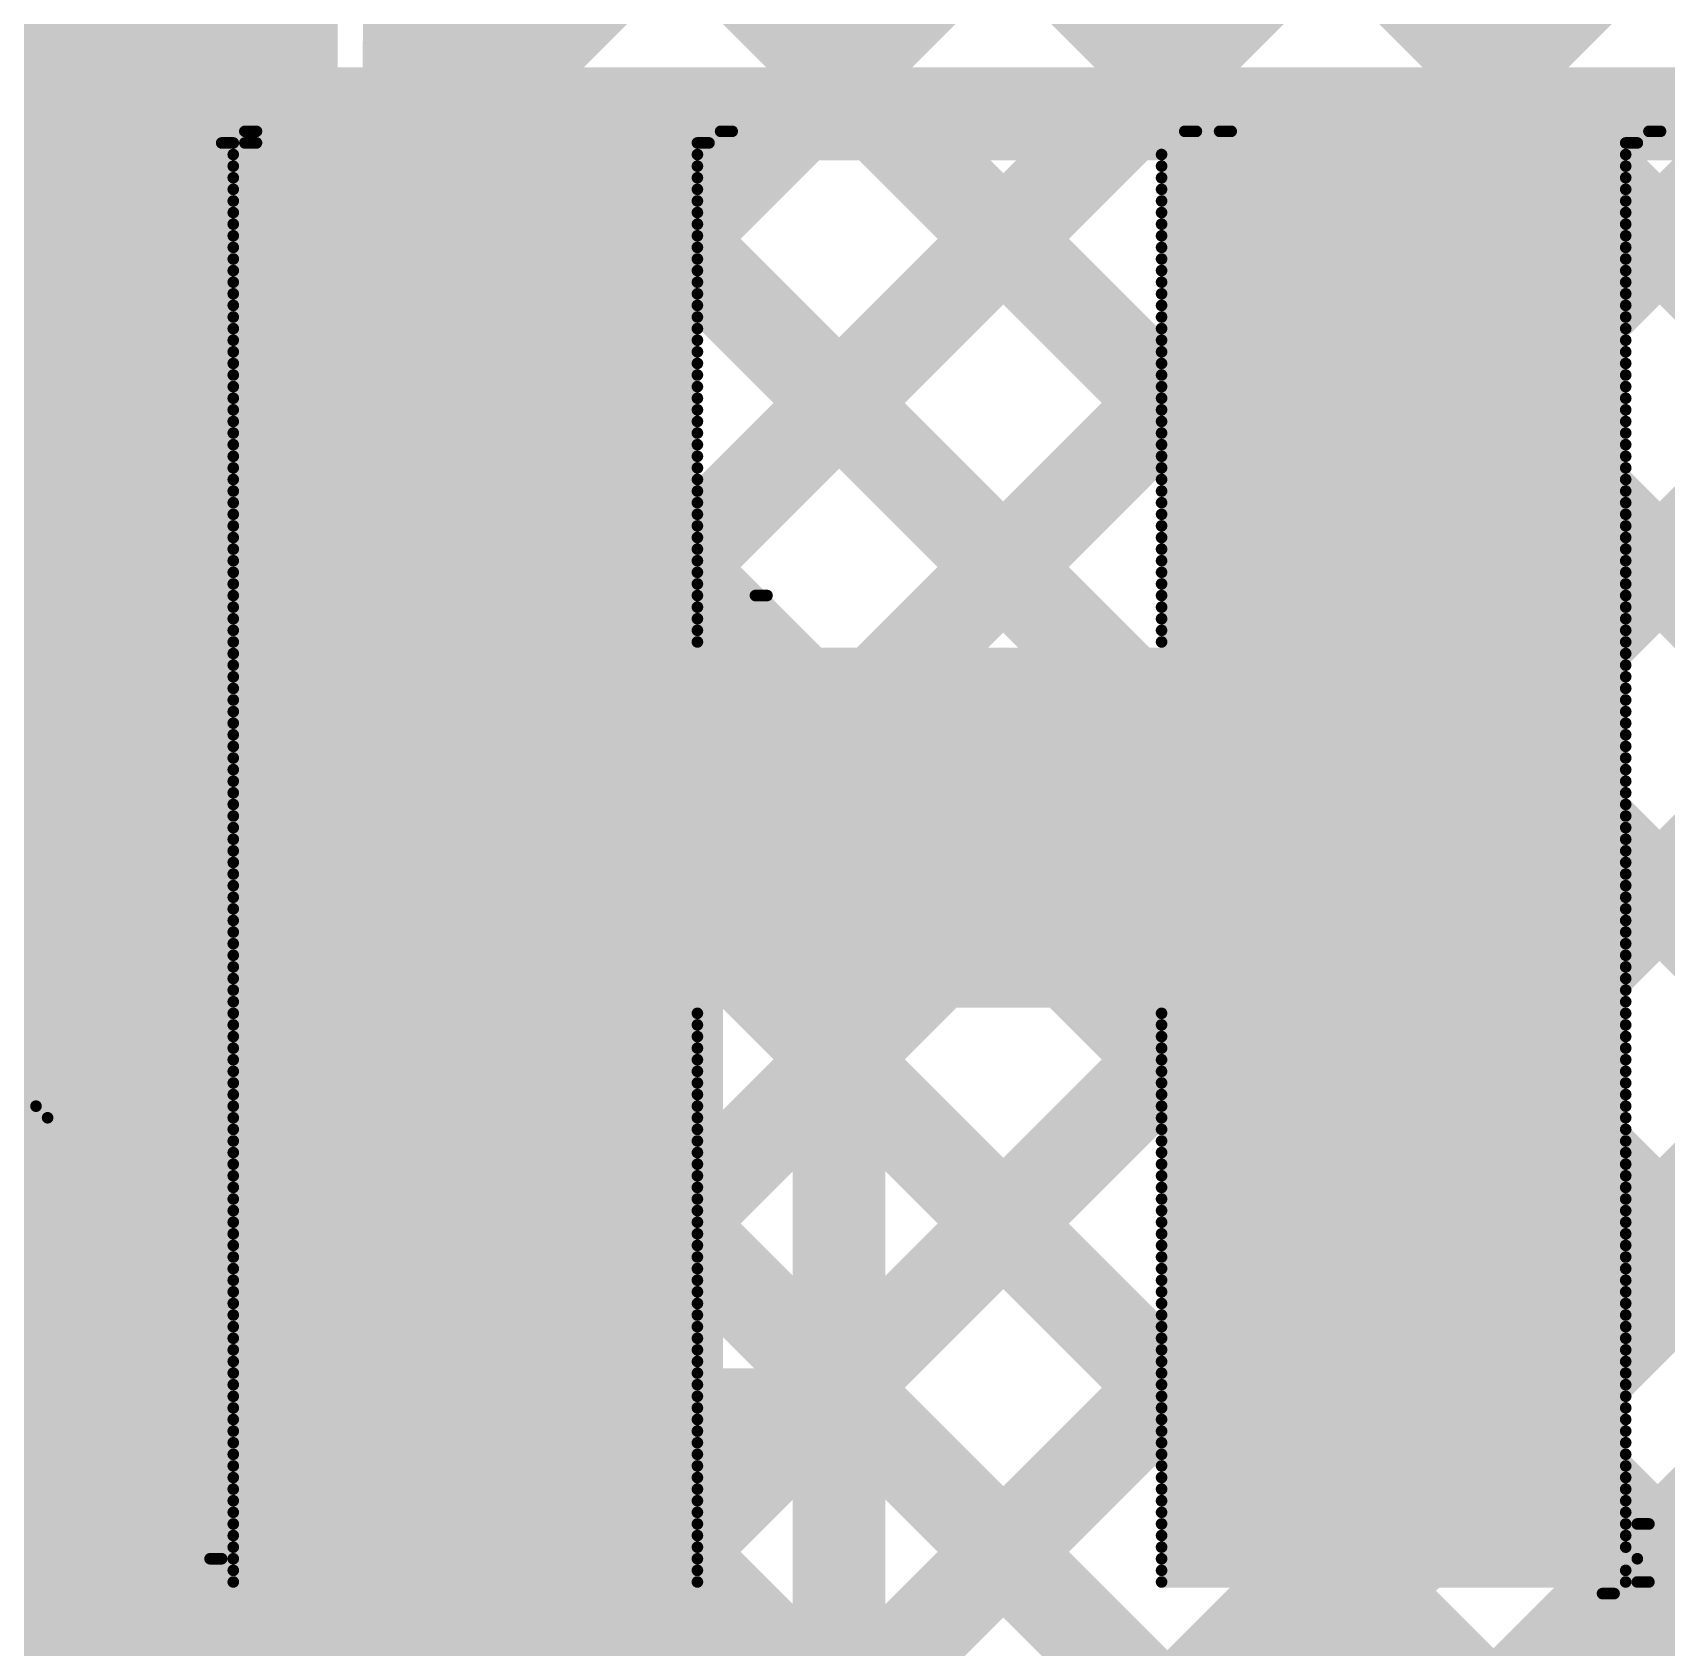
# Model space of a CAD drawing. Header units: millimetres. Extents: x 0.84 to 3.69, y 1.83 to 3.72.
# Drawn here: x 1.3447 to 1.4855, y 2.2404 to 2.3795 of the extents above; entities that cross this region are included whole.
import ezdxf

# ---------------------------------------------------------------- set-up
doc = ezdxf.new("R2010")
doc.units = ezdxf.units.MM
doc.header["$MEASUREMENT"] = 0
for name, color, linetype in [('BottomLayer', 5, 'Continuous'), ('BottomOverlay', 54, 'Continuous'), ('TopLayer', 1, 'Continuous'), ('TopOverlay', 2, 'Continuous'), ('TopPaste', 8, 'Continuous'), ('TopSolder', 216, 'Continuous')]:
    doc.layers.add(name, color=color, linetype=linetype)

# ---------------------------------------------------------------- blocks, each defined once
blk = doc.blocks.new('TF_002T_15_9')
at = {"layer": 'TopLayer'}
blk.add_solid([(-0.4252, 0.18504), (-0.36811, 0.18504), (-0.4252, 0.26378), (-0.36811, 0.26378)], dxfattribs=at)
at = {"layer": 'TopOverlay', "const_width": 0.005}
blk.add_lwpolyline([(-0.39308, 0.274), (-0.39243, 0.378)], dxfattribs=at)
at = {"layer": 'TopOverlay', "const_width": 0.0025}
blk.add_lwpolyline([(-0.39433, 0.274, 1), (-0.39183, 0.274, 1)], format="xyb", close=True, dxfattribs=at)
at = {"layer": 'TopPaste'}
blk.add_solid([(-0.4252, 0.18504), (-0.36811, 0.18504), (-0.4252, 0.26378), (-0.36811, 0.26378)], dxfattribs=at)
at = {"layer": 'TopSolder'}
blk.add_solid([(-0.4292, 0.18104), (-0.36411, 0.18104), (-0.4292, 0.26778), (-0.36411, 0.26778)], dxfattribs=at)

msp = doc.modelspace()

# ---------------------------------------------------------------- linework, layer by layer
at = {"layer": 'BottomLayer', "const_width": 0.008}
for points in [[(0.97539, 2.645), (1.47989, 2.1405)], [(1.00367, 2.645), (1.50817, 2.1405)], [(1.03196, 2.645), (1.53646, 2.1405)], [(1.06368, 2.52842), (1.45457, 2.13753)], [(1.026, 2.04423), (1.35427, 2.3725)], [(1.026, 2.04423), (1.35427, 2.3725)], [(1.07395, 2.0639), (1.38255, 2.3725)], [(1.10223, 2.0639), (1.41083, 2.3725)], [(1.13052, 2.0639), (1.43912, 2.3725)], [(1.14912, 2.05422), (1.4674, 2.3725)], [(1.16327, 2.04008), (1.49569, 2.3725)], [(1.17741, 2.02594), (1.52397, 2.3725)], [(1.1809, 2.00114), (1.55226, 2.3725)], [(1.1809, 1.94457), (1.60882, 2.3725)], [(1.1809, 1.97286), (1.58054, 2.3725)], [(1.325, 2.3725), (1.74027, 2.3725)], [(1.33274, 2.3725), (1.56474, 2.1405)], [(1.36102, 2.3725), (1.59302, 2.1405)], [(1.38931, 2.3725), (1.62131, 2.1405)], [(1.41759, 2.3725), (1.64959, 2.1405)], [(1.44588, 2.3725), (1.67788, 2.1405)], [(1.47416, 2.3725), (1.70616, 2.1405)]]:
    msp.add_lwpolyline(points, dxfattribs=at)
at = {"layer": 'BottomLayer', "const_width": 0.004}
for points in [[(1.35227, 2.3725, 1), (1.35627, 2.3725, 1)], [(1.35227, 2.3725, 1), (1.35627, 2.3725, 1)], [(1.35902, 2.3725, 1), (1.36302, 2.3725, 1)], [(1.38055, 2.3725, 1), (1.38455, 2.3725, 1)], [(1.38731, 2.3725, 1), (1.39131, 2.3725, 1)], [(1.40883, 2.3725, 1), (1.41283, 2.3725, 1)], [(1.41559, 2.3725, 1), (1.41959, 2.3725, 1)], [(1.43712, 2.3725, 1), (1.44112, 2.3725, 1)], [(1.44388, 2.3725, 1), (1.44788, 2.3725, 1)], [(1.4654, 2.3725, 1), (1.4694, 2.3725, 1)], [(1.47216, 2.3725, 1), (1.47616, 2.3725, 1)]]:
    msp.add_lwpolyline(points, format="xyb", close=True, dxfattribs=at)
at = {"layer": 'BottomOverlay', "const_width": 0.001}
for points in [[(1.363, 2.371), (1.364, 2.371)], [(1.404, 2.371), (1.405, 2.371)], [(1.444, 2.371), (1.445, 2.371)], [(1.447, 2.371), (1.448, 2.371)], [(1.484, 2.371), (1.485, 2.371)], [(1.361, 2.37), (1.362, 2.37)], [(1.362, 2.369), (1.402, 2.369)], [(1.363, 2.37), (1.364, 2.37)], [(1.402, 2.37), (1.403, 2.37)], [(1.442, 2.369), (1.482, 2.369)], [(1.482, 2.37), (1.483, 2.37)], [(1.362, 2.368), (1.402, 2.368)], [(1.442, 2.368), (1.482, 2.368)], [(1.362, 2.367), (1.402, 2.367)], [(1.442, 2.367), (1.482, 2.367)], [(1.362, 2.366), (1.402, 2.366)], [(1.362, 2.365), (1.402, 2.365)], [(1.442, 2.366), (1.482, 2.366)], [(1.442, 2.365), (1.482, 2.365)], [(1.362, 2.364), (1.402, 2.364)], [(1.442, 2.364), (1.482, 2.364)], [(1.362, 2.363), (1.402, 2.363)], [(1.362, 2.362), (1.402, 2.362)], [(1.442, 2.363), (1.482, 2.363)], [(1.442, 2.362), (1.482, 2.362)], [(1.362, 2.361), (1.402, 2.361)], [(1.442, 2.361), (1.482, 2.361)], [(1.362, 2.36), (1.402, 2.36)], [(1.442, 2.36), (1.482, 2.36)], [(1.362, 2.359), (1.402, 2.359)], [(1.362, 2.358), (1.402, 2.358)], [(1.442, 2.359), (1.482, 2.359)], [(1.442, 2.358), (1.482, 2.358)], [(1.362, 2.357), (1.402, 2.357)], [(1.442, 2.357), (1.482, 2.357)], [(1.362, 2.356), (1.402, 2.356)], [(1.362, 2.355), (1.402, 2.355)], [(1.442, 2.356), (1.482, 2.356)], [(1.442, 2.355), (1.482, 2.355)], [(1.362, 2.354), (1.402, 2.354)], [(1.442, 2.354), (1.482, 2.354)], [(1.362, 2.353), (1.402, 2.353)], [(1.442, 2.353), (1.482, 2.353)], [(1.362, 2.352), (1.402, 2.352)], [(1.362, 2.351), (1.402, 2.351)], [(1.442, 2.352), (1.482, 2.352)], [(1.442, 2.351), (1.482, 2.351)], [(1.362, 2.35), (1.402, 2.35)], [(1.442, 2.35), (1.482, 2.35)], [(1.362, 2.349), (1.402, 2.349)], [(1.362, 2.348), (1.402, 2.348)], [(1.442, 2.349), (1.482, 2.349)], [(1.442, 2.348), (1.482, 2.348)], [(1.362, 2.347), (1.402, 2.347)], [(1.442, 2.347), (1.482, 2.347)], [(1.362, 2.346), (1.402, 2.346)], [(1.442, 2.346), (1.482, 2.346)], [(1.362, 2.345), (1.402, 2.345)], [(1.362, 2.344), (1.402, 2.344)], [(1.442, 2.345), (1.482, 2.345)], [(1.442, 2.344), (1.482, 2.344)], [(1.362, 2.343), (1.402, 2.343)], [(1.442, 2.343), (1.482, 2.343)], [(1.362, 2.342), (1.402, 2.342)], [(1.362, 2.341), (1.402, 2.341)], [(1.442, 2.342), (1.482, 2.342)], [(1.442, 2.341), (1.482, 2.341)], [(1.362, 2.34), (1.402, 2.34)], [(1.442, 2.34), (1.482, 2.34)], [(1.362, 2.339), (1.402, 2.339)], [(1.362, 2.338), (1.402, 2.338)], [(1.442, 2.339), (1.482, 2.339)], [(1.442, 2.338), (1.482, 2.338)], [(1.362, 2.337), (1.402, 2.337)], [(1.442, 2.337), (1.482, 2.337)], [(1.362, 2.336), (1.402, 2.336)], [(1.442, 2.336), (1.482, 2.336)], [(1.362, 2.335), (1.402, 2.335)], [(1.362, 2.334), (1.402, 2.334)], [(1.442, 2.335), (1.482, 2.335)], [(1.442, 2.334), (1.482, 2.334)], [(1.362, 2.333), (1.402, 2.333)], [(1.442, 2.333), (1.482, 2.333)], [(1.362, 2.332), (1.402, 2.332)], [(1.362, 2.331), (1.402, 2.331)], [(1.407, 2.331), (1.408, 2.331)], [(1.442, 2.332), (1.482, 2.332)], [(1.442, 2.331), (1.482, 2.331)], [(1.362, 2.33), (1.402, 2.33)], [(1.442, 2.33), (1.482, 2.33)], [(1.362, 2.329), (1.402, 2.329)], [(1.442, 2.329), (1.482, 2.329)], [(1.362, 2.328), (1.402, 2.328)], [(1.362, 2.327), (1.402, 2.327)], [(1.442, 2.328), (1.482, 2.328)], [(1.442, 2.327), (1.482, 2.327)], [(1.362, 2.326), (1.482, 2.326)], [(1.362, 2.325), (1.482, 2.325)], [(1.362, 2.324), (1.482, 2.324)], [(1.362, 2.323), (1.482, 2.323)], [(1.362, 2.322), (1.482, 2.322)], [(1.362, 2.321), (1.482, 2.321)], [(1.362, 2.32), (1.482, 2.32)], [(1.362, 2.319), (1.482, 2.319)], [(1.362, 2.318), (1.482, 2.318)], [(1.362, 2.317), (1.482, 2.317)], [(1.362, 2.316), (1.482, 2.316)], [(1.362, 2.315), (1.482, 2.315)], [(1.362, 2.314), (1.482, 2.314)], [(1.362, 2.313), (1.482, 2.313)], [(1.362, 2.312), (1.482, 2.312)], [(1.362, 2.311), (1.482, 2.311)], [(1.362, 2.31), (1.482, 2.31)], [(1.362, 2.309), (1.482, 2.309)], [(1.362, 2.308), (1.482, 2.308)], [(1.362, 2.307), (1.482, 2.307)], [(1.362, 2.306), (1.482, 2.306)], [(1.362, 2.305), (1.482, 2.305)], [(1.362, 2.304), (1.482, 2.304)], [(1.362, 2.303), (1.482, 2.303)], [(1.362, 2.302), (1.482, 2.302)], [(1.362, 2.301), (1.482, 2.301)], [(1.362, 2.3), (1.482, 2.3)], [(1.362, 2.299), (1.482, 2.299)], [(1.362, 2.298), (1.482, 2.298)], [(1.362, 2.297), (1.482, 2.297)], [(1.362, 2.296), (1.482, 2.296)], [(1.362, 2.295), (1.402, 2.295)], [(1.442, 2.295), (1.482, 2.295)], [(1.362, 2.294), (1.402, 2.294)], [(1.362, 2.293), (1.402, 2.293)], [(1.442, 2.294), (1.482, 2.294)], [(1.442, 2.293), (1.482, 2.293)], [(1.362, 2.292), (1.402, 2.292)], [(1.442, 2.292), (1.482, 2.292)], [(1.362, 2.291), (1.402, 2.291)], [(1.442, 2.291), (1.482, 2.291)], [(1.362, 2.29), (1.402, 2.29)], [(1.362, 2.289), (1.402, 2.289)], [(1.442, 2.29), (1.482, 2.29)], [(1.442, 2.289), (1.482, 2.289)], [(1.362, 2.288), (1.402, 2.288)], [(1.442, 2.288), (1.482, 2.288)], [(1.307, 2.287), (1.345, 2.287)], [(1.307, 2.286), (1.346, 2.286)], [(1.362, 2.287), (1.402, 2.287)], [(1.362, 2.286), (1.402, 2.286)], [(1.442, 2.287), (1.482, 2.287)], [(1.442, 2.286), (1.482, 2.286)], [(1.362, 2.285), (1.402, 2.285)], [(1.442, 2.285), (1.482, 2.285)], [(1.362, 2.284), (1.402, 2.284)], [(1.442, 2.284), (1.482, 2.284)], [(1.362, 2.283), (1.402, 2.283)], [(1.362, 2.282), (1.402, 2.282)], [(1.442, 2.283), (1.482, 2.283)], [(1.442, 2.282), (1.482, 2.282)], [(1.362, 2.281), (1.402, 2.281)], [(1.442, 2.281), (1.482, 2.281)], [(1.362, 2.28), (1.402, 2.28)], [(1.362, 2.279), (1.402, 2.279)], [(1.442, 2.28), (1.482, 2.28)], [(1.442, 2.279), (1.482, 2.279)], [(1.362, 2.278), (1.402, 2.278)], [(1.442, 2.278), (1.482, 2.278)], [(1.362, 2.277), (1.402, 2.277)], [(1.442, 2.277), (1.482, 2.277)], [(1.362, 2.276), (1.402, 2.276)], [(1.362, 2.275), (1.402, 2.275)], [(1.442, 2.276), (1.482, 2.276)], [(1.442, 2.275), (1.482, 2.275)], [(1.362, 2.274), (1.402, 2.274)], [(1.442, 2.274), (1.482, 2.274)], [(1.362, 2.273), (1.402, 2.273)], [(1.362, 2.272), (1.402, 2.272)], [(1.442, 2.273), (1.482, 2.273)], [(1.442, 2.272), (1.482, 2.272)], [(1.362, 2.271), (1.402, 2.271)], [(1.442, 2.271), (1.482, 2.271)], [(1.362, 2.27), (1.402, 2.27)], [(1.362, 2.269), (1.402, 2.269)], [(1.442, 2.27), (1.482, 2.27)], [(1.442, 2.269), (1.482, 2.269)], [(1.362, 2.268), (1.402, 2.268)], [(1.442, 2.268), (1.482, 2.268)], [(1.362, 2.267), (1.402, 2.267)], [(1.442, 2.267), (1.482, 2.267)], [(1.362, 2.266), (1.402, 2.266)], [(1.362, 2.265), (1.402, 2.265)], [(1.442, 2.266), (1.482, 2.266)], [(1.442, 2.265), (1.482, 2.265)], [(1.362, 2.264), (1.402, 2.264)], [(1.442, 2.264), (1.482, 2.264)], [(1.362, 2.263), (1.402, 2.263)], [(1.362, 2.262), (1.402, 2.262)], [(1.442, 2.263), (1.482, 2.263)], [(1.442, 2.262), (1.482, 2.262)], [(1.362, 2.261), (1.402, 2.261)], [(1.442, 2.261), (1.482, 2.261)], [(1.362, 2.26), (1.402, 2.26)], [(1.442, 2.26), (1.482, 2.26)], [(1.362, 2.259), (1.402, 2.259)], [(1.362, 2.258), (1.402, 2.258)], [(1.442, 2.259), (1.482, 2.259)], [(1.442, 2.258), (1.482, 2.258)], [(1.362, 2.257), (1.402, 2.257)], [(1.442, 2.257), (1.482, 2.257)], [(1.362, 2.256), (1.402, 2.256)], [(1.362, 2.255), (1.402, 2.255)], [(1.442, 2.256), (1.482, 2.256)], [(1.442, 2.255), (1.482, 2.255)], [(1.362, 2.254), (1.402, 2.254)], [(1.442, 2.254), (1.482, 2.254)], [(1.362, 2.253), (1.402, 2.253)], [(1.442, 2.253), (1.482, 2.253)], [(1.362, 2.252), (1.402, 2.252)], [(1.362, 2.251), (1.402, 2.251)], [(1.442, 2.252), (1.482, 2.252)], [(1.442, 2.251), (1.482, 2.251)], [(1.483, 2.251), (1.484, 2.251)], [(1.362, 2.25), (1.402, 2.25)], [(1.442, 2.25), (1.482, 2.25)], [(1.36, 2.248), (1.361, 2.248)], [(1.362, 2.249), (1.402, 2.249)], [(1.362, 2.248), (1.402, 2.248)], [(1.442, 2.249), (1.482, 2.249)], [(1.442, 2.248), (1.483, 2.248)], [(1.362, 2.247), (1.402, 2.247)], [(1.442, 2.247), (1.482, 2.247)], [(1.362, 2.246), (1.402, 2.246)], [(1.442, 2.246), (1.482, 2.246)], [(1.483, 2.246), (1.484, 2.246)], [(1.48, 2.245), (1.481, 2.245)]]:
    msp.add_lwpolyline(points, dxfattribs=at)
at = {"layer": 'BottomOverlay', "const_width": 0.0005}
for points in [[(1.36275, 2.371, 1), (1.36325, 2.371, 1)], [(1.36375, 2.371, 1), (1.36425, 2.371, 1)], [(1.40375, 2.371, 1), (1.40425, 2.371, 1)], [(1.40475, 2.371, 1), (1.40525, 2.371, 1)], [(1.44375, 2.371, 1), (1.44425, 2.371, 1)], [(1.44475, 2.371, 1), (1.44525, 2.371, 1)], [(1.44675, 2.371, 1), (1.44725, 2.371, 1)], [(1.44775, 2.371, 1), (1.44825, 2.371, 1)], [(1.48375, 2.371, 1), (1.48425, 2.371, 1)], [(1.48475, 2.371, 1), (1.48525, 2.371, 1)], [(1.36075, 2.37, 1), (1.36125, 2.37, 1)], [(1.36175, 2.37, 1), (1.36225, 2.37, 1)], [(1.36175, 2.369, 1), (1.36225, 2.369, 1)], [(1.36275, 2.37, 1), (1.36325, 2.37, 1)], [(1.36375, 2.37, 1), (1.36425, 2.37, 1)], [(1.40175, 2.37, 1), (1.40225, 2.37, 1)], [(1.40175, 2.369, 1), (1.40225, 2.369, 1)], [(1.40275, 2.37, 1), (1.40325, 2.37, 1)], [(1.44175, 2.369, 1), (1.44225, 2.369, 1)], [(1.48175, 2.37, 1), (1.48225, 2.37, 1)], [(1.48175, 2.369, 1), (1.48225, 2.369, 1)], [(1.48275, 2.37, 1), (1.48325, 2.37, 1)], [(1.36175, 2.368, 1), (1.36225, 2.368, 1)], [(1.40175, 2.368, 1), (1.40225, 2.368, 1)], [(1.44175, 2.368, 1), (1.44225, 2.368, 1)], [(1.48175, 2.368, 1), (1.48225, 2.368, 1)], [(1.36175, 2.367, 1), (1.36225, 2.367, 1)], [(1.40175, 2.367, 1), (1.40225, 2.367, 1)], [(1.44175, 2.367, 1), (1.44225, 2.367, 1)], [(1.48175, 2.367, 1), (1.48225, 2.367, 1)], [(1.36175, 2.366, 1), (1.36225, 2.366, 1)], [(1.36175, 2.365, 1), (1.36225, 2.365, 1)], [(1.40175, 2.366, 1), (1.40225, 2.366, 1)], [(1.40175, 2.365, 1), (1.40225, 2.365, 1)], [(1.44175, 2.366, 1), (1.44225, 2.366, 1)], [(1.44175, 2.365, 1), (1.44225, 2.365, 1)], [(1.48175, 2.366, 1), (1.48225, 2.366, 1)], [(1.48175, 2.365, 1), (1.48225, 2.365, 1)], [(1.36175, 2.364, 1), (1.36225, 2.364, 1)], [(1.40175, 2.364, 1), (1.40225, 2.364, 1)], [(1.44175, 2.364, 1), (1.44225, 2.364, 1)], [(1.48175, 2.364, 1), (1.48225, 2.364, 1)], [(1.36175, 2.363, 1), (1.36225, 2.363, 1)], [(1.36175, 2.362, 1), (1.36225, 2.362, 1)], [(1.40175, 2.363, 1), (1.40225, 2.363, 1)], [(1.40175, 2.362, 1), (1.40225, 2.362, 1)], [(1.44175, 2.363, 1), (1.44225, 2.363, 1)], [(1.44175, 2.362, 1), (1.44225, 2.362, 1)], [(1.48175, 2.363, 1), (1.48225, 2.363, 1)], [(1.48175, 2.362, 1), (1.48225, 2.362, 1)], [(1.36175, 2.361, 1), (1.36225, 2.361, 1)], [(1.40175, 2.361, 1), (1.40225, 2.361, 1)], [(1.44175, 2.361, 1), (1.44225, 2.361, 1)], [(1.48175, 2.361, 1), (1.48225, 2.361, 1)], [(1.36175, 2.36, 1), (1.36225, 2.36, 1)], [(1.40175, 2.36, 1), (1.40225, 2.36, 1)], [(1.44175, 2.36, 1), (1.44225, 2.36, 1)], [(1.48175, 2.36, 1), (1.48225, 2.36, 1)], [(1.36175, 2.359, 1), (1.36225, 2.359, 1)], [(1.36175, 2.358, 1), (1.36225, 2.358, 1)], [(1.40175, 2.359, 1), (1.40225, 2.359, 1)], [(1.40175, 2.358, 1), (1.40225, 2.358, 1)], [(1.44175, 2.359, 1), (1.44225, 2.359, 1)], [(1.44175, 2.358, 1), (1.44225, 2.358, 1)], [(1.48175, 2.359, 1), (1.48225, 2.359, 1)], [(1.48175, 2.358, 1), (1.48225, 2.358, 1)], [(1.36175, 2.357, 1), (1.36225, 2.357, 1)], [(1.40175, 2.357, 1), (1.40225, 2.357, 1)], [(1.44175, 2.357, 1), (1.44225, 2.357, 1)], [(1.48175, 2.357, 1), (1.48225, 2.357, 1)], [(1.36175, 2.356, 1), (1.36225, 2.356, 1)], [(1.36175, 2.355, 1), (1.36225, 2.355, 1)], [(1.40175, 2.356, 1), (1.40225, 2.356, 1)], [(1.40175, 2.355, 1), (1.40225, 2.355, 1)], [(1.44175, 2.356, 1), (1.44225, 2.356, 1)], [(1.44175, 2.355, 1), (1.44225, 2.355, 1)], [(1.48175, 2.356, 1), (1.48225, 2.356, 1)], [(1.48175, 2.355, 1), (1.48225, 2.355, 1)], [(1.36175, 2.354, 1), (1.36225, 2.354, 1)], [(1.40175, 2.354, 1), (1.40225, 2.354, 1)], [(1.44175, 2.354, 1), (1.44225, 2.354, 1)], [(1.48175, 2.354, 1), (1.48225, 2.354, 1)], [(1.36175, 2.353, 1), (1.36225, 2.353, 1)], [(1.40175, 2.353, 1), (1.40225, 2.353, 1)], [(1.44175, 2.353, 1), (1.44225, 2.353, 1)], [(1.48175, 2.353, 1), (1.48225, 2.353, 1)], [(1.36175, 2.352, 1), (1.36225, 2.352, 1)], [(1.36175, 2.351, 1), (1.36225, 2.351, 1)], [(1.40175, 2.352, 1), (1.40225, 2.352, 1)], [(1.40175, 2.351, 1), (1.40225, 2.351, 1)], [(1.44175, 2.352, 1), (1.44225, 2.352, 1)], [(1.44175, 2.351, 1), (1.44225, 2.351, 1)], [(1.48175, 2.352, 1), (1.48225, 2.352, 1)], [(1.48175, 2.351, 1), (1.48225, 2.351, 1)], [(1.36175, 2.35, 1), (1.36225, 2.35, 1)], [(1.40175, 2.35, 1), (1.40225, 2.35, 1)], [(1.44175, 2.35, 1), (1.44225, 2.35, 1)], [(1.48175, 2.35, 1), (1.48225, 2.35, 1)], [(1.36175, 2.349, 1), (1.36225, 2.349, 1)], [(1.36175, 2.348, 1), (1.36225, 2.348, 1)], [(1.40175, 2.349, 1), (1.40225, 2.349, 1)], [(1.40175, 2.348, 1), (1.40225, 2.348, 1)], [(1.44175, 2.349, 1), (1.44225, 2.349, 1)], [(1.44175, 2.348, 1), (1.44225, 2.348, 1)], [(1.48175, 2.349, 1), (1.48225, 2.349, 1)], [(1.48175, 2.348, 1), (1.48225, 2.348, 1)], [(1.36175, 2.347, 1), (1.36225, 2.347, 1)], [(1.40175, 2.347, 1), (1.40225, 2.347, 1)], [(1.44175, 2.347, 1), (1.44225, 2.347, 1)], [(1.48175, 2.347, 1), (1.48225, 2.347, 1)], [(1.36175, 2.346, 1), (1.36225, 2.346, 1)], [(1.40175, 2.346, 1), (1.40225, 2.346, 1)], [(1.44175, 2.346, 1), (1.44225, 2.346, 1)], [(1.48175, 2.346, 1), (1.48225, 2.346, 1)], [(1.36175, 2.345, 1), (1.36225, 2.345, 1)], [(1.36175, 2.344, 1), (1.36225, 2.344, 1)], [(1.40175, 2.345, 1), (1.40225, 2.345, 1)], [(1.40175, 2.344, 1), (1.40225, 2.344, 1)], [(1.44175, 2.345, 1), (1.44225, 2.345, 1)], [(1.44175, 2.344, 1), (1.44225, 2.344, 1)], [(1.48175, 2.345, 1), (1.48225, 2.345, 1)], [(1.48175, 2.344, 1), (1.48225, 2.344, 1)], [(1.36175, 2.343, 1), (1.36225, 2.343, 1)], [(1.40175, 2.343, 1), (1.40225, 2.343, 1)], [(1.44175, 2.343, 1), (1.44225, 2.343, 1)], [(1.48175, 2.343, 1), (1.48225, 2.343, 1)], [(1.36175, 2.342, 1), (1.36225, 2.342, 1)], [(1.36175, 2.341, 1), (1.36225, 2.341, 1)], [(1.40175, 2.342, 1), (1.40225, 2.342, 1)], [(1.40175, 2.341, 1), (1.40225, 2.341, 1)], [(1.44175, 2.342, 1), (1.44225, 2.342, 1)], [(1.44175, 2.341, 1), (1.44225, 2.341, 1)], [(1.48175, 2.342, 1), (1.48225, 2.342, 1)], [(1.48175, 2.341, 1), (1.48225, 2.341, 1)], [(1.36175, 2.34, 1), (1.36225, 2.34, 1)], [(1.40175, 2.34, 1), (1.40225, 2.34, 1)], [(1.44175, 2.34, 1), (1.44225, 2.34, 1)], [(1.48175, 2.34, 1), (1.48225, 2.34, 1)], [(1.36175, 2.339, 1), (1.36225, 2.339, 1)], [(1.36175, 2.338, 1), (1.36225, 2.338, 1)], [(1.40175, 2.339, 1), (1.40225, 2.339, 1)], [(1.40175, 2.338, 1), (1.40225, 2.338, 1)], [(1.44175, 2.339, 1), (1.44225, 2.339, 1)], [(1.44175, 2.338, 1), (1.44225, 2.338, 1)], [(1.48175, 2.339, 1), (1.48225, 2.339, 1)], [(1.48175, 2.338, 1), (1.48225, 2.338, 1)], [(1.36175, 2.337, 1), (1.36225, 2.337, 1)], [(1.40175, 2.337, 1), (1.40225, 2.337, 1)], [(1.44175, 2.337, 1), (1.44225, 2.337, 1)], [(1.48175, 2.337, 1), (1.48225, 2.337, 1)], [(1.36175, 2.336, 1), (1.36225, 2.336, 1)], [(1.40175, 2.336, 1), (1.40225, 2.336, 1)], [(1.44175, 2.336, 1), (1.44225, 2.336, 1)], [(1.48175, 2.336, 1), (1.48225, 2.336, 1)], [(1.36175, 2.335, 1), (1.36225, 2.335, 1)], [(1.36175, 2.334, 1), (1.36225, 2.334, 1)], [(1.40175, 2.335, 1), (1.40225, 2.335, 1)], [(1.40175, 2.334, 1), (1.40225, 2.334, 1)], [(1.44175, 2.335, 1), (1.44225, 2.335, 1)], [(1.44175, 2.334, 1), (1.44225, 2.334, 1)], [(1.48175, 2.335, 1), (1.48225, 2.335, 1)], [(1.48175, 2.334, 1), (1.48225, 2.334, 1)], [(1.36175, 2.333, 1), (1.36225, 2.333, 1)], [(1.40175, 2.333, 1), (1.40225, 2.333, 1)], [(1.44175, 2.333, 1), (1.44225, 2.333, 1)], [(1.48175, 2.333, 1), (1.48225, 2.333, 1)], [(1.36175, 2.332, 1), (1.36225, 2.332, 1)], [(1.36175, 2.331, 1), (1.36225, 2.331, 1)], [(1.40175, 2.332, 1), (1.40225, 2.332, 1)], [(1.40175, 2.331, 1), (1.40225, 2.331, 1)], [(1.40675, 2.331, 1), (1.40725, 2.331, 1)], [(1.40775, 2.331, 1), (1.40825, 2.331, 1)], [(1.44175, 2.332, 1), (1.44225, 2.332, 1)], [(1.44175, 2.331, 1), (1.44225, 2.331, 1)], [(1.48175, 2.332, 1), (1.48225, 2.332, 1)], [(1.48175, 2.331, 1), (1.48225, 2.331, 1)], [(1.36175, 2.33, 1), (1.36225, 2.33, 1)], [(1.40175, 2.33, 1), (1.40225, 2.33, 1)], [(1.44175, 2.33, 1), (1.44225, 2.33, 1)], [(1.48175, 2.33, 1), (1.48225, 2.33, 1)], [(1.36175, 2.329, 1), (1.36225, 2.329, 1)], [(1.40175, 2.329, 1), (1.40225, 2.329, 1)], [(1.44175, 2.329, 1), (1.44225, 2.329, 1)], [(1.48175, 2.329, 1), (1.48225, 2.329, 1)], [(1.36175, 2.328, 1), (1.36225, 2.328, 1)], [(1.36175, 2.327, 1), (1.36225, 2.327, 1)], [(1.40175, 2.328, 1), (1.40225, 2.328, 1)], [(1.40175, 2.327, 1), (1.40225, 2.327, 1)], [(1.44175, 2.328, 1), (1.44225, 2.328, 1)], [(1.44175, 2.327, 1), (1.44225, 2.327, 1)], [(1.48175, 2.328, 1), (1.48225, 2.328, 1)], [(1.48175, 2.327, 1), (1.48225, 2.327, 1)], [(1.36175, 2.326, 1), (1.36225, 2.326, 1)], [(1.48175, 2.326, 1), (1.48225, 2.326, 1)], [(1.36175, 2.325, 1), (1.36225, 2.325, 1)], [(1.36175, 2.324, 1), (1.36225, 2.324, 1)], [(1.48175, 2.325, 1), (1.48225, 2.325, 1)], [(1.48175, 2.324, 1), (1.48225, 2.324, 1)], [(1.36175, 2.323, 1), (1.36225, 2.323, 1)], [(1.48175, 2.323, 1), (1.48225, 2.323, 1)], [(1.36175, 2.322, 1), (1.36225, 2.322, 1)], [(1.48175, 2.322, 1), (1.48225, 2.322, 1)], [(1.36175, 2.321, 1), (1.36225, 2.321, 1)], [(1.36175, 2.32, 1), (1.36225, 2.32, 1)], [(1.48175, 2.321, 1), (1.48225, 2.321, 1)], [(1.48175, 2.32, 1), (1.48225, 2.32, 1)], [(1.36175, 2.319, 1), (1.36225, 2.319, 1)], [(1.48175, 2.319, 1), (1.48225, 2.319, 1)], [(1.36175, 2.318, 1), (1.36225, 2.318, 1)], [(1.36175, 2.317, 1), (1.36225, 2.317, 1)], [(1.48175, 2.318, 1), (1.48225, 2.318, 1)], [(1.48175, 2.317, 1), (1.48225, 2.317, 1)], [(1.36175, 2.316, 1), (1.36225, 2.316, 1)], [(1.48175, 2.316, 1), (1.48225, 2.316, 1)], [(1.36175, 2.315, 1), (1.36225, 2.315, 1)], [(1.48175, 2.315, 1), (1.48225, 2.315, 1)], [(1.36175, 2.314, 1), (1.36225, 2.314, 1)], [(1.36175, 2.313, 1), (1.36225, 2.313, 1)], [(1.48175, 2.314, 1), (1.48225, 2.314, 1)], [(1.48175, 2.313, 1), (1.48225, 2.313, 1)], [(1.36175, 2.312, 1), (1.36225, 2.312, 1)], [(1.48175, 2.312, 1), (1.48225, 2.312, 1)], [(1.36175, 2.311, 1), (1.36225, 2.311, 1)], [(1.36175, 2.31, 1), (1.36225, 2.31, 1)], [(1.48175, 2.311, 1), (1.48225, 2.311, 1)], [(1.48175, 2.31, 1), (1.48225, 2.31, 1)], [(1.36175, 2.309, 1), (1.36225, 2.309, 1)], [(1.48175, 2.309, 1), (1.48225, 2.309, 1)], [(1.36175, 2.308, 1), (1.36225, 2.308, 1)], [(1.36175, 2.307, 1), (1.36225, 2.307, 1)], [(1.48175, 2.308, 1), (1.48225, 2.308, 1)], [(1.48175, 2.307, 1), (1.48225, 2.307, 1)], [(1.36175, 2.306, 1), (1.36225, 2.306, 1)], [(1.48175, 2.306, 1), (1.48225, 2.306, 1)], [(1.36175, 2.305, 1), (1.36225, 2.305, 1)], [(1.48175, 2.305, 1), (1.48225, 2.305, 1)], [(1.36175, 2.304, 1), (1.36225, 2.304, 1)], [(1.36175, 2.303, 1), (1.36225, 2.303, 1)], [(1.48175, 2.304, 1), (1.48225, 2.304, 1)], [(1.48175, 2.303, 1), (1.48225, 2.303, 1)], [(1.36175, 2.302, 1), (1.36225, 2.302, 1)], [(1.48175, 2.302, 1), (1.48225, 2.302, 1)], [(1.36175, 2.301, 1), (1.36225, 2.301, 1)], [(1.36175, 2.3, 1), (1.36225, 2.3, 1)], [(1.48175, 2.301, 1), (1.48225, 2.301, 1)], [(1.48175, 2.3, 1), (1.48225, 2.3, 1)], [(1.36175, 2.299, 1), (1.36225, 2.299, 1)], [(1.48175, 2.299, 1), (1.48225, 2.299, 1)], [(1.36175, 2.298, 1), (1.36225, 2.298, 1)], [(1.48175, 2.298, 1), (1.48225, 2.298, 1)], [(1.36175, 2.297, 1), (1.36225, 2.297, 1)], [(1.36175, 2.296, 1), (1.36225, 2.296, 1)], [(1.48175, 2.297, 1), (1.48225, 2.297, 1)], [(1.48175, 2.296, 1), (1.48225, 2.296, 1)], [(1.36175, 2.295, 1), (1.36225, 2.295, 1)], [(1.40175, 2.295, 1), (1.40225, 2.295, 1)], [(1.44175, 2.295, 1), (1.44225, 2.295, 1)], [(1.48175, 2.295, 1), (1.48225, 2.295, 1)], [(1.36175, 2.294, 1), (1.36225, 2.294, 1)], [(1.36175, 2.293, 1), (1.36225, 2.293, 1)], [(1.40175, 2.294, 1), (1.40225, 2.294, 1)], [(1.40175, 2.293, 1), (1.40225, 2.293, 1)], [(1.44175, 2.294, 1), (1.44225, 2.294, 1)], [(1.44175, 2.293, 1), (1.44225, 2.293, 1)], [(1.48175, 2.294, 1), (1.48225, 2.294, 1)], [(1.48175, 2.293, 1), (1.48225, 2.293, 1)], [(1.36175, 2.292, 1), (1.36225, 2.292, 1)], [(1.40175, 2.292, 1), (1.40225, 2.292, 1)], [(1.44175, 2.292, 1), (1.44225, 2.292, 1)], [(1.48175, 2.292, 1), (1.48225, 2.292, 1)], [(1.36175, 2.291, 1), (1.36225, 2.291, 1)], [(1.40175, 2.291, 1), (1.40225, 2.291, 1)], [(1.44175, 2.291, 1), (1.44225, 2.291, 1)], [(1.48175, 2.291, 1), (1.48225, 2.291, 1)], [(1.36175, 2.29, 1), (1.36225, 2.29, 1)], [(1.36175, 2.289, 1), (1.36225, 2.289, 1)], [(1.40175, 2.29, 1), (1.40225, 2.29, 1)], [(1.40175, 2.289, 1), (1.40225, 2.289, 1)], [(1.44175, 2.29, 1), (1.44225, 2.29, 1)], [(1.44175, 2.289, 1), (1.44225, 2.289, 1)], [(1.48175, 2.29, 1), (1.48225, 2.29, 1)], [(1.48175, 2.289, 1), (1.48225, 2.289, 1)], [(1.36175, 2.288, 1), (1.36225, 2.288, 1)], [(1.40175, 2.288, 1), (1.40225, 2.288, 1)], [(1.44175, 2.288, 1), (1.44225, 2.288, 1)], [(1.48175, 2.288, 1), (1.48225, 2.288, 1)], [(1.34475, 2.287, 1), (1.34525, 2.287, 1)], [(1.34575, 2.286, 1), (1.34625, 2.286, 1)], [(1.36175, 2.287, 1), (1.36225, 2.287, 1)], [(1.36175, 2.286, 1), (1.36225, 2.286, 1)], [(1.40175, 2.287, 1), (1.40225, 2.287, 1)], [(1.40175, 2.286, 1), (1.40225, 2.286, 1)], [(1.44175, 2.287, 1), (1.44225, 2.287, 1)], [(1.44175, 2.286, 1), (1.44225, 2.286, 1)], [(1.48175, 2.287, 1), (1.48225, 2.287, 1)], [(1.48175, 2.286, 1), (1.48225, 2.286, 1)], [(1.36175, 2.285, 1), (1.36225, 2.285, 1)], [(1.40175, 2.285, 1), (1.40225, 2.285, 1)], [(1.44175, 2.285, 1), (1.44225, 2.285, 1)], [(1.48175, 2.285, 1), (1.48225, 2.285, 1)], [(1.36175, 2.284, 1), (1.36225, 2.284, 1)], [(1.40175, 2.284, 1), (1.40225, 2.284, 1)], [(1.44175, 2.284, 1), (1.44225, 2.284, 1)], [(1.48175, 2.284, 1), (1.48225, 2.284, 1)], [(1.36175, 2.283, 1), (1.36225, 2.283, 1)], [(1.36175, 2.282, 1), (1.36225, 2.282, 1)], [(1.40175, 2.283, 1), (1.40225, 2.283, 1)], [(1.40175, 2.282, 1), (1.40225, 2.282, 1)], [(1.44175, 2.283, 1), (1.44225, 2.283, 1)], [(1.44175, 2.282, 1), (1.44225, 2.282, 1)], [(1.48175, 2.283, 1), (1.48225, 2.283, 1)], [(1.48175, 2.282, 1), (1.48225, 2.282, 1)], [(1.36175, 2.281, 1), (1.36225, 2.281, 1)], [(1.40175, 2.281, 1), (1.40225, 2.281, 1)], [(1.44175, 2.281, 1), (1.44225, 2.281, 1)], [(1.48175, 2.281, 1), (1.48225, 2.281, 1)], [(1.36175, 2.28, 1), (1.36225, 2.28, 1)], [(1.36175, 2.279, 1), (1.36225, 2.279, 1)], [(1.40175, 2.28, 1), (1.40225, 2.28, 1)], [(1.40175, 2.279, 1), (1.40225, 2.279, 1)], [(1.44175, 2.28, 1), (1.44225, 2.28, 1)], [(1.44175, 2.279, 1), (1.44225, 2.279, 1)], [(1.48175, 2.28, 1), (1.48225, 2.28, 1)], [(1.48175, 2.279, 1), (1.48225, 2.279, 1)], [(1.36175, 2.278, 1), (1.36225, 2.278, 1)], [(1.40175, 2.278, 1), (1.40225, 2.278, 1)], [(1.44175, 2.278, 1), (1.44225, 2.278, 1)], [(1.48175, 2.278, 1), (1.48225, 2.278, 1)], [(1.36175, 2.277, 1), (1.36225, 2.277, 1)], [(1.40175, 2.277, 1), (1.40225, 2.277, 1)], [(1.44175, 2.277, 1), (1.44225, 2.277, 1)], [(1.48175, 2.277, 1), (1.48225, 2.277, 1)], [(1.36175, 2.276, 1), (1.36225, 2.276, 1)], [(1.36175, 2.275, 1), (1.36225, 2.275, 1)], [(1.40175, 2.276, 1), (1.40225, 2.276, 1)], [(1.40175, 2.275, 1), (1.40225, 2.275, 1)], [(1.44175, 2.276, 1), (1.44225, 2.276, 1)], [(1.44175, 2.275, 1), (1.44225, 2.275, 1)], [(1.48175, 2.276, 1), (1.48225, 2.276, 1)], [(1.48175, 2.275, 1), (1.48225, 2.275, 1)], [(1.36175, 2.274, 1), (1.36225, 2.274, 1)], [(1.40175, 2.274, 1), (1.40225, 2.274, 1)], [(1.44175, 2.274, 1), (1.44225, 2.274, 1)], [(1.48175, 2.274, 1), (1.48225, 2.274, 1)], [(1.36175, 2.273, 1), (1.36225, 2.273, 1)], [(1.36175, 2.272, 1), (1.36225, 2.272, 1)], [(1.40175, 2.273, 1), (1.40225, 2.273, 1)], [(1.40175, 2.272, 1), (1.40225, 2.272, 1)], [(1.44175, 2.273, 1), (1.44225, 2.273, 1)], [(1.44175, 2.272, 1), (1.44225, 2.272, 1)], [(1.48175, 2.273, 1), (1.48225, 2.273, 1)], [(1.48175, 2.272, 1), (1.48225, 2.272, 1)], [(1.36175, 2.271, 1), (1.36225, 2.271, 1)], [(1.40175, 2.271, 1), (1.40225, 2.271, 1)], [(1.44175, 2.271, 1), (1.44225, 2.271, 1)], [(1.48175, 2.271, 1), (1.48225, 2.271, 1)], [(1.36175, 2.27, 1), (1.36225, 2.27, 1)], [(1.36175, 2.269, 1), (1.36225, 2.269, 1)], [(1.40175, 2.27, 1), (1.40225, 2.27, 1)], [(1.40175, 2.269, 1), (1.40225, 2.269, 1)], [(1.44175, 2.27, 1), (1.44225, 2.27, 1)], [(1.44175, 2.269, 1), (1.44225, 2.269, 1)], [(1.48175, 2.27, 1), (1.48225, 2.27, 1)], [(1.48175, 2.269, 1), (1.48225, 2.269, 1)], [(1.36175, 2.268, 1), (1.36225, 2.268, 1)], [(1.40175, 2.268, 1), (1.40225, 2.268, 1)], [(1.44175, 2.268, 1), (1.44225, 2.268, 1)], [(1.48175, 2.268, 1), (1.48225, 2.268, 1)], [(1.36175, 2.267, 1), (1.36225, 2.267, 1)], [(1.40175, 2.267, 1), (1.40225, 2.267, 1)], [(1.44175, 2.267, 1), (1.44225, 2.267, 1)], [(1.48175, 2.267, 1), (1.48225, 2.267, 1)], [(1.36175, 2.266, 1), (1.36225, 2.266, 1)], [(1.36175, 2.265, 1), (1.36225, 2.265, 1)], [(1.40175, 2.266, 1), (1.40225, 2.266, 1)], [(1.40175, 2.265, 1), (1.40225, 2.265, 1)], [(1.44175, 2.266, 1), (1.44225, 2.266, 1)], [(1.44175, 2.265, 1), (1.44225, 2.265, 1)], [(1.48175, 2.266, 1), (1.48225, 2.266, 1)], [(1.48175, 2.265, 1), (1.48225, 2.265, 1)], [(1.36175, 2.264, 1), (1.36225, 2.264, 1)], [(1.40175, 2.264, 1), (1.40225, 2.264, 1)], [(1.44175, 2.264, 1), (1.44225, 2.264, 1)], [(1.48175, 2.264, 1), (1.48225, 2.264, 1)], [(1.36175, 2.263, 1), (1.36225, 2.263, 1)], [(1.36175, 2.262, 1), (1.36225, 2.262, 1)], [(1.40175, 2.263, 1), (1.40225, 2.263, 1)], [(1.40175, 2.262, 1), (1.40225, 2.262, 1)], [(1.44175, 2.263, 1), (1.44225, 2.263, 1)], [(1.44175, 2.262, 1), (1.44225, 2.262, 1)], [(1.48175, 2.263, 1), (1.48225, 2.263, 1)], [(1.48175, 2.262, 1), (1.48225, 2.262, 1)], [(1.36175, 2.261, 1), (1.36225, 2.261, 1)], [(1.40175, 2.261, 1), (1.40225, 2.261, 1)], [(1.44175, 2.261, 1), (1.44225, 2.261, 1)], [(1.48175, 2.261, 1), (1.48225, 2.261, 1)], [(1.36175, 2.26, 1), (1.36225, 2.26, 1)], [(1.40175, 2.26, 1), (1.40225, 2.26, 1)], [(1.44175, 2.26, 1), (1.44225, 2.26, 1)], [(1.48175, 2.26, 1), (1.48225, 2.26, 1)], [(1.36175, 2.259, 1), (1.36225, 2.259, 1)], [(1.36175, 2.258, 1), (1.36225, 2.258, 1)], [(1.40175, 2.259, 1), (1.40225, 2.259, 1)], [(1.40175, 2.258, 1), (1.40225, 2.258, 1)], [(1.44175, 2.259, 1), (1.44225, 2.259, 1)], [(1.44175, 2.258, 1), (1.44225, 2.258, 1)], [(1.48175, 2.259, 1), (1.48225, 2.259, 1)], [(1.48175, 2.258, 1), (1.48225, 2.258, 1)], [(1.36175, 2.257, 1), (1.36225, 2.257, 1)], [(1.40175, 2.257, 1), (1.40225, 2.257, 1)], [(1.44175, 2.257, 1), (1.44225, 2.257, 1)], [(1.48175, 2.257, 1), (1.48225, 2.257, 1)], [(1.36175, 2.256, 1), (1.36225, 2.256, 1)], [(1.36175, 2.255, 1), (1.36225, 2.255, 1)], [(1.40175, 2.256, 1), (1.40225, 2.256, 1)], [(1.40175, 2.255, 1), (1.40225, 2.255, 1)], [(1.44175, 2.256, 1), (1.44225, 2.256, 1)], [(1.44175, 2.255, 1), (1.44225, 2.255, 1)], [(1.48175, 2.256, 1), (1.48225, 2.256, 1)], [(1.48175, 2.255, 1), (1.48225, 2.255, 1)], [(1.36175, 2.254, 1), (1.36225, 2.254, 1)], [(1.40175, 2.254, 1), (1.40225, 2.254, 1)], [(1.44175, 2.254, 1), (1.44225, 2.254, 1)], [(1.48175, 2.254, 1), (1.48225, 2.254, 1)], [(1.36175, 2.253, 1), (1.36225, 2.253, 1)], [(1.40175, 2.253, 1), (1.40225, 2.253, 1)], [(1.44175, 2.253, 1), (1.44225, 2.253, 1)], [(1.48175, 2.253, 1), (1.48225, 2.253, 1)], [(1.36175, 2.252, 1), (1.36225, 2.252, 1)], [(1.36175, 2.251, 1), (1.36225, 2.251, 1)], [(1.40175, 2.252, 1), (1.40225, 2.252, 1)], [(1.40175, 2.251, 1), (1.40225, 2.251, 1)], [(1.44175, 2.252, 1), (1.44225, 2.252, 1)], [(1.44175, 2.251, 1), (1.44225, 2.251, 1)], [(1.48175, 2.252, 1), (1.48225, 2.252, 1)], [(1.48175, 2.251, 1), (1.48225, 2.251, 1)], [(1.48275, 2.251, 1), (1.48325, 2.251, 1)], [(1.48375, 2.251, 1), (1.48425, 2.251, 1)], [(1.36175, 2.25, 1), (1.36225, 2.25, 1)], [(1.40175, 2.25, 1), (1.40225, 2.25, 1)], [(1.44175, 2.25, 1), (1.44225, 2.25, 1)], [(1.48175, 2.25, 1), (1.48225, 2.25, 1)], [(1.35975, 2.248, 1), (1.36025, 2.248, 1)], [(1.36075, 2.248, 1), (1.36125, 2.248, 1)], [(1.36175, 2.249, 1), (1.36225, 2.249, 1)], [(1.36175, 2.248, 1), (1.36225, 2.248, 1)], [(1.40175, 2.249, 1), (1.40225, 2.249, 1)], [(1.40175, 2.248, 1), (1.40225, 2.248, 1)], [(1.44175, 2.249, 1), (1.44225, 2.249, 1)], [(1.44175, 2.248, 1), (1.44225, 2.248, 1)], [(1.48175, 2.249, 1), (1.48225, 2.249, 1)], [(1.48275, 2.248, 1), (1.48325, 2.248, 1)], [(1.36175, 2.247, 1), (1.36225, 2.247, 1)], [(1.40175, 2.247, 1), (1.40225, 2.247, 1)], [(1.44175, 2.247, 1), (1.44225, 2.247, 1)], [(1.48175, 2.247, 1), (1.48225, 2.247, 1)], [(1.36175, 2.246, 1), (1.36225, 2.246, 1)], [(1.40175, 2.246, 1), (1.40225, 2.246, 1)], [(1.44175, 2.246, 1), (1.44225, 2.246, 1)], [(1.48175, 2.246, 1), (1.48225, 2.246, 1)], [(1.48275, 2.246, 1), (1.48325, 2.246, 1)], [(1.48375, 2.246, 1), (1.48425, 2.246, 1)], [(1.47975, 2.245, 1), (1.48025, 2.245, 1)], [(1.48075, 2.245, 1), (1.48125, 2.245, 1)]]:
    msp.add_lwpolyline(points, format="xyb", close=True, dxfattribs=at)
at = {"layer": 'TopLayer'}
for points, const_width in [([(1.4142, 2.23444), (1.70943, 2.52968)], 0.008), ([(1.4142, 2.20616), (1.72104, 2.513)], 0.008), ([(1.4494, 2.23463), (1.71837, 2.5036)], 0.008), ([(1.466, 2.218), (1.735, 2.487)], 0.025), ([(1.382, 2.37195), (1.41955, 2.4095)], 0.008), ([(1.382, 2.34367), (1.44783, 2.4095)], 0.008), ([(1.382, 2.31278), (1.382, 2.4095)], 0.008), ([(1.382, 2.31538), (1.47612, 2.4095)], 0.008), ([(1.382, 2.37195), (1.41955, 2.4095)], 0.008), ([(1.40768, 2.31278), (1.5044, 2.4095)], 0.008), ([(1.40888, 2.4095), (1.51657, 2.30181)], 0.008), ([(1.4142, 2.26272), (1.56097, 2.4095)], 0.008), ([(1.4142, 2.29101), (1.53269, 2.4095)], 0.008), ([(1.43716, 2.4095), (1.53071, 2.31595)], 0.008), ([(1.382, 2.40809), (1.50243, 2.28766)], 0.008), ([(1.382, 2.37981), (1.48829, 2.27352)], 0.008), ([(1.382, 2.35152), (1.47415, 2.25938)], 0.008), ([(1.382, 2.32324), (1.39246, 2.31278)], 0.008), ([(1.382, 2.31278), (1.4142, 2.31278)], 0.008), ([(1.4142, 2.20604), (1.4142, 2.31278)], 0.008), ([(1.4142, 2.29104), (1.46, 2.24524)], 0.008), ([(1.4142, 2.26276), (1.44624, 2.23072)], 0.008), ([(1.37165, 2.25941), (1.4102, 2.25941)], 0.01)]:
    msp.add_lwpolyline(points, dxfattribs=dict(at, const_width=const_width))
for points, const_width in [([(1.38, 2.37981, 1), (1.384, 2.37981, 1)], 0.004), ([(1.38, 2.37195, 1), (1.384, 2.37195, 1)], 0.004), ([(1.38, 2.37195, 1), (1.384, 2.37195, 1)], 0.004), ([(1.38, 2.35152, 1), (1.384, 2.35152, 1)], 0.004), ([(1.38, 2.34367, 1), (1.384, 2.34367, 1)], 0.004), ([(1.38, 2.32324, 1), (1.384, 2.32324, 1)], 0.004), ([(1.38, 2.31538, 1), (1.384, 2.31538, 1)], 0.004), ([(1.38, 2.31278, 1), (1.384, 2.31278, 1)], 0.004), ([(1.38, 2.31278, 1), (1.384, 2.31278, 1)], 0.004), ([(1.39046, 2.31278, 1), (1.39446, 2.31278, 1)], 0.004), ([(1.40568, 2.31278, 1), (1.40968, 2.31278, 1)], 0.004), ([(1.4122, 2.31278, 1), (1.4162, 2.31278, 1)], 0.004), ([(1.4122, 2.31278, 1), (1.4162, 2.31278, 1)], 0.004), ([(1.4122, 2.29104, 1), (1.4162, 2.29104, 1)], 0.004), ([(1.4122, 2.29101, 1), (1.4162, 2.29101, 1)], 0.004), ([(1.48629, 2.27352, 1), (1.49029, 2.27352, 1)], 0.004), ([(1.4122, 2.26276, 1), (1.4162, 2.26276, 1)], 0.004), ([(1.4122, 2.26272, 1), (1.4162, 2.26272, 1)], 0.004), ([(1.36915, 2.25941, 1), (1.37415, 2.25941, 1)], 0.005), ([(1.4077, 2.25941, 1), (1.4127, 2.25941, 1)], 0.005), ([(1.47215, 2.25938, 1), (1.47615, 2.25938, 1)], 0.004), ([(1.458, 2.24524, 1), (1.462, 2.24524, 1)], 0.004)]:
    msp.add_lwpolyline(points, format="xyb", close=True, dxfattribs=dict(at, const_width=const_width))
for points in [[(0.946, 2.221), (1.358, 2.221), (0.946, 2.584), (1.358, 2.584)], [(1.371, 1.892), (1.371, 2.545), (1.335, 1.892), (1.335, 2.545)]]:
    msp.add_solid(points, dxfattribs=at)

# ---------------------------------------------------------------- block references
msp.add_blockref('TF_002T_15_9', (1.76831, 2.035))

doc.saveas('drawing.dxf')
